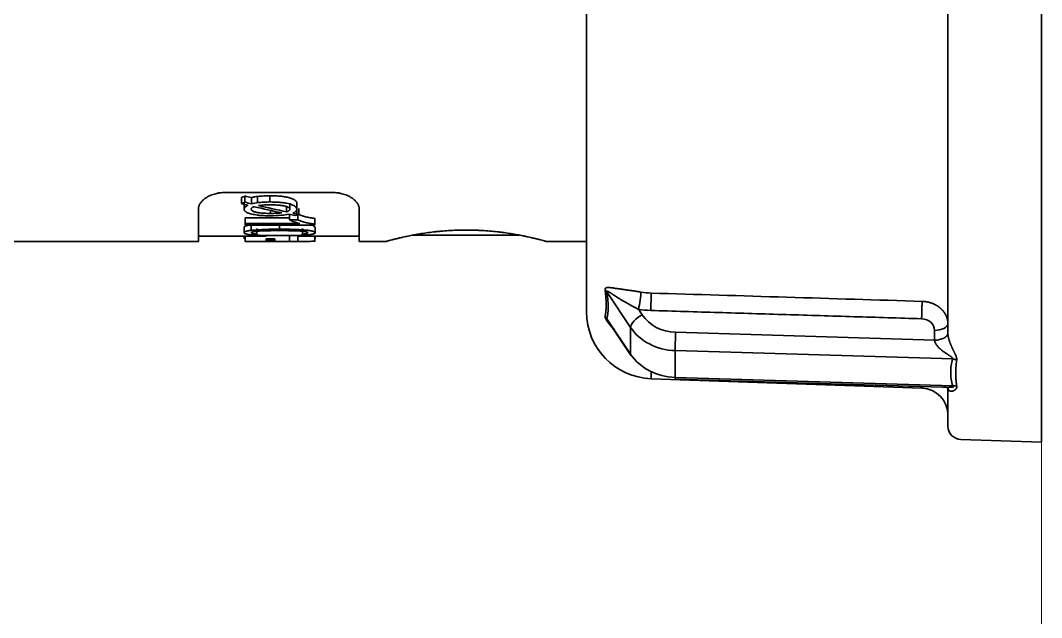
# Model space of a CAD drawing. Extents: x 5987 to 10491, y -672 to 3388.
# Drawn here: x 8103.54 to 8141.69, y 1325.03 to 1347.33 of the extents above; entities that cross this region are included whole.
import ezdxf

# ---------------------------------------------------------------- set-up
doc = ezdxf.new("R2010")
doc.units = 0
doc.header["$LTSCALE"] = 5
doc.layers.get('0').update_dxf_attribs({"linetype": 'CONTINUOUS', "lineweight": 0})
doc.layers.add('1', color=7, linetype='CONTINUOUS', true_color=0xffffff)

msp = doc.modelspace()

# ---------------------------------------------------------------- linework, layer by layer
at = {"color": 4}
msp.add_line((8141.692, 1399.826), (8141.692, 1299.826), dxfattribs=at)
at = {"layer": '1', "color": 7, "linetype": 'Continuous', "lineweight": 35}
for p, q in [((8141.692, 1331.576), (8141.692, 1368.076)), ((8124.692, 1363.206), (8124.692, 1336.447)), ((8138.192, 1335.644), (8138.192, 1347.826)), ((8111.192, 1340.906), (8115.192, 1340.906)), ((8111.801, 1340.72), (8111.801, 1340.489)), ((8111.898, 1340.506), (8111.898, 1340.281)), ((8111.928, 1340.776), (8111.928, 1340.544)), ((8112.176, 1340.713), (8112.176, 1340.482)), ((8112.394, 1340.76), (8112.394, 1340.529)), ((8113.478, 1340.407), (8113.478, 1340.184)), ((8113.603, 1340.505), (8113.603, 1340.28)), ((8113.866, 1340.139), (8113.866, 1340.509)), ((8110.192, 1339.076), (8110.192, 1340.31)), ((8112.883, 1340.237), (8112.883, 1340.125)), ((8113.12, 1340.186), (8113.12, 1340.131)), ((8113.589, 1339.888), (8113.589, 1340.089)), ((8113.898, 1340.073), (8113.898, 1339.888)), ((8113.94, 1340.31), (8113.94, 1340.088)), ((8116.192, 1340.31), (8116.192, 1339.076)), ((8111.94, 1339.961), (8111.94, 1339.747)), ((8111.94, 1339.961), (8113.589, 1339.961)), ((8113.973, 1339.747), (8111.94, 1339.747)), ((8111.94, 1339.683), (8111.94, 1339.747)), ((8111.94, 1339.683), (8114.54, 1339.683)), ((8113.898, 1339.888), (8113.589, 1339.888)), ((8114.55, 1339.609), (8114.476, 1339.661)), ((8114.54, 1339.725), (8114.54, 1339.937)), ((8114.54, 1339.725), (8114.54, 1339.683)), ((8110.192, 1339.276), (8112.721, 1339.276)), ((8111.896, 1339.609), (8111.896, 1339.402)), ((8111.897, 1339.402), (8111.896, 1339.402)), ((8111.896, 1339.276), (8111.896, 1339.172)), ((8111.94, 1339.276), (8111.94, 1339.081)), ((8113.589, 1339.076), (8113.589, 1339.276)), ((8113.898, 1339.276), (8113.898, 1339.076)), ((8113.929, 1339.276), (8116.192, 1339.276)), ((8114.54, 1339.083), (8114.54, 1339.283)), ((8114.55, 1339.609), (8114.55, 1339.402)), ((8114.55, 1339.276), (8114.55, 1339.171)), ((8118.166, 1339.306), (8120.283, 1339.306)), ((8119.827, 1339.306), (8119.691, 1339.306)), ((8120.283, 1339.306), (8120.411, 1339.306)), ((8120.411, 1339.306), (8120.656, 1339.306)), ((8120.822, 1339.306), (8120.656, 1339.306)), ((8120.863, 1339.306), (8120.826, 1339.306)), ((8120.863, 1339.306), (8121.925, 1339.306)), ((8122.092, 1339.306), (8121.925, 1339.306)), ((8122.19, 1339.306), (8122.092, 1339.306)), ((8085.192, 1339.076), (8110.192, 1339.076)), ((8113.589, 1339.081), (8111.94, 1339.081)), ((8113.042, 1339.172), (8112.721, 1339.172)), ((8112.721, 1339.112), (8112.721, 1339.172)), ((8112.721, 1339.112), (8113.042, 1339.112)), ((8113.042, 1339.172), (8113.042, 1339.112)), ((8113.898, 1339.076), (8113.589, 1339.076)), ((8113.898, 1339.076), (8113.932, 1339.076)), ((8116.192, 1339.076), (8117.227, 1339.076)), ((8123.192, 1339.076), (8124.693, 1339.076)), ((8125.454, 1337.191), (8126.338, 1335.865)), ((8126.63, 1336.544), (8126.771, 1336.332)), ((8125.43, 1336.192), (8126.355, 1334.804)), ((8126.338, 1334.865), (8125.454, 1336.191)), ((8126.338, 1335.865), (8126.338, 1334.865)), ((8128.018, 1335.683), (8137.692, 1335.39)), ((8137.692, 1335.755), (8137.692, 1335.39)), ((8126.338, 1334.865), (8126.355, 1334.804)), ((8128, 1335), (8128, 1334)), ((8138.371, 1334.687), (8128, 1335)), ((8127.105, 1333.948), (8127.105, 1334.214)), ((8127.105, 1333.948), (8137.227, 1333.595)), ((8128, 1334), (8128.003, 1333.933)), ((8128, 1334), (8138.371, 1333.687)), ((8128.003, 1333.933), (8138.403, 1333.619)), ((8137.227, 1333.595), (8137.227, 1333.654)), ((8138.192, 1332.181), (8138.192, 1333.644)), ((8138.675, 1331.682), (8141.692, 1331.576))]:
    msp.add_line(p, q, dxfattribs=at)
for centre, radius, start, end in [((8127.192, 1336.447), 2.5, 180, 268), ((8137.192, 1332.595), 1, 0, 88), ((8138.692, 1332.181), 0.5, 180, 268)]:
    msp.add_arc(centre, radius, start, end, dxfattribs=at)
for centre, major_axis, ratio, start_param, end_param in [((8105.89, 1361.773), (0, 22.312), 0.8, 3.479125, 3.486665), ((8105.846, 1362.236), (0, 22.986), 0.8, 3.471375, 3.478674), ((8121.698, 1388.315), (0, 49.025), 0.918752, 2.92005, 2.925498), ((8121.764, 1385.875), (0, 46.354), 0.918002, 2.908335, 2.914314), ((8121.864, 1387.271), (0, 47.964), 0.918002, 2.913972, 2.919743), ((8124.468, 1349.826), (-24.862, 0), 0.432381, 1.065685, 1.112904), ((8124.156, 1349.826), (-24.94, 0), 0.431034, 1.074081, 1.120698), ((8122.514, 1392.209), (0, 53.022), 0.916835, 2.956523, 2.961663), ((8122.95, 1393.516), (0, 54.318), 0.919971, 2.955665, 2.960294), ((8108.719, 1363.123), (0, 23.965), 0.789352, 3.414324, 3.421183), ((8125.021, 1336.974), (0.495, 0.073), 0.76974, 0.402396, 0.643528), ((8122.75, 1340.747), (-2.46, 4.919), 0.25, 3.422403, 3.788078), ((8125.021, 1335.974), (-0.483, 0.129), 0.931738, 3.900953, 4.142077), ((8126.771, 1336.082), (0.416, 0.277), 0.433013, 1.289761, 2.860558), ((8127.193, 1339.078), (2.98, 0), 0.866025, 4.522349, 4.677178), ((8128.07, 1336.981), (1.5, 0), 0.866025, 3.665191, 4.677482), ((8128.07, 1336.731), (-2, 0), 0.866025, 0.523599, 1.53589), ((8137.191, 1335.756), (0.502, 0), 0.866025, -0.00378, 1.532671), ((8128.018, 1335.433), (0.015, 0.5), 0.01745, 1.047461, 2.618258), ((8128.07, 1335.731), (2, 0), 0.866025, 3.665191, 4.677482)]:
    msp.add_ellipse(centre, major_axis=major_axis, ratio=ratio, start_param=start_param, end_param=end_param, dxfattribs=at)
for points, knots in [([(8111.192, 1340.906), (8111.121, 1340.906), (8111.051, 1340.901), (8110.966, 1340.889), (8110.949, 1340.886), (8110.915, 1340.88), (8110.898, 1340.877), (8110.848, 1340.866), (8110.816, 1340.858), (8110.754, 1340.839), (8110.724, 1340.829), (8110.68, 1340.813), (8110.665, 1340.807), (8110.637, 1340.795), (8110.623, 1340.789), (8110.556, 1340.758), (8110.507, 1340.731), (8110.452, 1340.694), (8110.441, 1340.687), (8110.42, 1340.672), (8110.41, 1340.664), (8110.381, 1340.641), (8110.363, 1340.625), (8110.312, 1340.577), (8110.284, 1340.544), (8110.25, 1340.494), (8110.24, 1340.477), (8110.223, 1340.443), (8110.216, 1340.426), (8110.198, 1340.376), (8110.192, 1340.343), (8110.192, 1340.31)], [0, 0, 0, 0, 0.125, 0.125, 0.15625, 0.15625, 0.1875, 0.1875, 0.25, 0.25, 0.3125, 0.3125, 0.34375, 0.34375, 0.375, 0.375, 0.5, 0.5, 0.53125, 0.53125, 0.5625, 0.5625, 0.625, 0.625, 0.75, 0.75, 0.8125, 0.8125, 0.875, 0.875, 1, 1, 1, 1]), ([(8113.866, 1340.506), (8113.867, 1340.519), (8113.864, 1340.531), (8113.857, 1340.55), (8113.854, 1340.556), (8113.847, 1340.569), (8113.843, 1340.575), (8113.828, 1340.593), (8113.816, 1340.605), (8113.794, 1340.621), (8113.786, 1340.627), (8113.77, 1340.637), (8113.761, 1340.642), (8113.734, 1340.657), (8113.715, 1340.666), (8113.673, 1340.683), (8113.651, 1340.691), (8113.606, 1340.705), (8113.582, 1340.712), (8113.534, 1340.724), (8113.51, 1340.729), (8113.46, 1340.739), (8113.435, 1340.743), (8113.384, 1340.752), (8113.358, 1340.755), (8113.28, 1340.765), (8113.227, 1340.77), (8113.122, 1340.778), (8113.069, 1340.78), (8112.963, 1340.784), (8112.909, 1340.784), (8112.856, 1340.784)], [0, 0, 0, 0, 0.0625, 0.0625, 0.09375, 0.09375, 0.125, 0.125, 0.1875, 0.1875, 0.21875, 0.21875, 0.25, 0.25, 0.3125, 0.3125, 0.375, 0.375, 0.4375, 0.4375, 0.5, 0.5, 0.5625, 0.5625, 0.625, 0.625, 0.75, 0.75, 0.875, 0.875, 1, 1, 1, 1]), ([(8115.192, 1340.906), (8115.264, 1340.906), (8115.334, 1340.901), (8115.419, 1340.889), (8115.436, 1340.886), (8115.47, 1340.88), (8115.487, 1340.877), (8115.537, 1340.866), (8115.569, 1340.858), (8115.631, 1340.839), (8115.661, 1340.829), (8115.705, 1340.813), (8115.719, 1340.807), (8115.748, 1340.795), (8115.762, 1340.789), (8115.829, 1340.758), (8115.878, 1340.731), (8115.933, 1340.694), (8115.944, 1340.687), (8115.965, 1340.672), (8115.975, 1340.664), (8116.004, 1340.641), (8116.022, 1340.625), (8116.072, 1340.577), (8116.101, 1340.544), (8116.135, 1340.494), (8116.145, 1340.477), (8116.162, 1340.443), (8116.169, 1340.426), (8116.187, 1340.376), (8116.192, 1340.343), (8116.192, 1340.31)], [0, 0, 0, 0, 0.125, 0.125, 0.15625, 0.15625, 0.1875, 0.1875, 0.25, 0.25, 0.3125, 0.3125, 0.34375, 0.34375, 0.375, 0.375, 0.5, 0.5, 0.53125, 0.53125, 0.5625, 0.5625, 0.625, 0.625, 0.75, 0.75, 0.8125, 0.8125, 0.875, 0.875, 1, 1, 1, 1]), ([(8111.898, 1340.281), (8111.899, 1340.294), (8111.903, 1340.308), (8111.912, 1340.328), (8111.916, 1340.335), (8111.926, 1340.348), (8111.931, 1340.355), (8111.949, 1340.375), (8111.964, 1340.387), (8111.99, 1340.404), (8111.999, 1340.41), (8112.019, 1340.421), (8112.03, 1340.426), (8112.041, 1340.431)], [0, 0, 0, 0, 0.25, 0.25, 0.375, 0.375, 0.5, 0.5, 0.75, 0.75, 0.875, 0.875, 1, 1, 1, 1]), ([(8112.406, 1340.76), (8112.366, 1340.754), (8112.326, 1340.748), (8112.25, 1340.732), (8112.212, 1340.723), (8112.176, 1340.713)], [0, 0, 0, 0, 0.5, 0.5, 1, 1, 1, 1]), ([(8112.883, 1340.446), (8112.808, 1340.447), (8112.733, 1340.445), (8112.584, 1340.436), (8112.51, 1340.429), (8112.437, 1340.419)], [0, 0, 0, 0, 0.5, 0.5, 1, 1, 1, 1]), ([(8112.098, 1340.117), (8112.068, 1340.126), (8112.04, 1340.136), (8112.01, 1340.151), (8112.004, 1340.154), (8111.993, 1340.16), (8111.987, 1340.163), (8111.972, 1340.173), (8111.953, 1340.186), (8111.938, 1340.201), (8111.928, 1340.212), (8111.925, 1340.216), (8111.919, 1340.224), (8111.916, 1340.228), (8111.905, 1340.248), (8111.899, 1340.264), (8111.897, 1340.281)], [0, 0, 0, 0, 0.25, 0.25, 0.3125, 0.3125, 0.375, 0.375, 0.5, 0.625, 0.625, 0.6875, 0.6875, 0.75, 0.75, 1, 1, 1, 1]), ([(8112.879, 1340.039), (8112.811, 1340.037), (8112.743, 1340.037), (8112.609, 1340.042), (8112.542, 1340.046), (8112.443, 1340.056), (8112.41, 1340.06), (8112.345, 1340.068), (8112.313, 1340.073), (8112.218, 1340.089), (8112.157, 1340.102), (8112.097, 1340.116)], [0, 0, 0, 0, 0.25, 0.25, 0.5, 0.5, 0.625, 0.625, 0.75, 0.75, 1, 1, 1, 1]), ([(8112.271, 1340.375), (8112.254, 1340.37), (8112.24, 1340.364), (8112.22, 1340.354), (8112.214, 1340.35), (8112.203, 1340.343), (8112.193, 1340.335), (8112.184, 1340.327), (8112.177, 1340.319), (8112.173, 1340.314), (8112.165, 1340.302), (8112.161, 1340.293), (8112.159, 1340.284)], [0, 0, 0, 0, 0.25, 0.25, 0.375, 0.375, 0.5, 0.625, 0.625, 0.75, 0.75, 1, 1, 1, 1]), ([(8113.478, 1340.183), (8113.496, 1340.189), (8113.512, 1340.195), (8113.533, 1340.205), (8113.54, 1340.209), (8113.552, 1340.216), (8113.558, 1340.22), (8113.574, 1340.232), (8113.583, 1340.241), (8113.596, 1340.26), (8113.601, 1340.269), (8113.604, 1340.279)], [0, 0, 0, 0, 0.25, 0.25, 0.375, 0.375, 0.5, 0.5, 0.75, 0.75, 1, 1, 1, 1]), ([(8113.867, 1340.28), (8113.865, 1340.266), (8113.86, 1340.252), (8113.848, 1340.232), (8113.844, 1340.225), (8113.833, 1340.212), (8113.828, 1340.206), (8113.808, 1340.187), (8113.792, 1340.175), (8113.765, 1340.159), (8113.756, 1340.154), (8113.735, 1340.144), (8113.724, 1340.139), (8113.712, 1340.134)], [0, 0, 0, 0, 0.25, 0.25, 0.375, 0.375, 0.5, 0.5, 0.75, 0.75, 0.875, 0.875, 1, 1, 1, 1]), ([(8114.55, 1339.937), (8114.485, 1339.945), (8114.423, 1339.953), (8114.304, 1339.974), (8114.246, 1339.986), (8114.163, 1340.008), (8114.136, 1340.015), (8114.084, 1340.031), (8114.059, 1340.039), (8113.986, 1340.065), (8113.94, 1340.084), (8113.898, 1340.105)], [0, 0, 0, 0, 0.25, 0.25, 0.5, 0.5, 0.625, 0.625, 0.75, 0.75, 1, 1, 1, 1]), ([(8112.051, 1339.683), (8112.048, 1339.682), (8112.044, 1339.682), (8112.033, 1339.679), (8112.026, 1339.677), (8112.005, 1339.672), (8111.992, 1339.668), (8111.975, 1339.662), (8111.969, 1339.66), (8111.958, 1339.656), (8111.953, 1339.654), (8111.939, 1339.648), (8111.922, 1339.639), (8111.91, 1339.629), (8111.901, 1339.62), (8111.897, 1339.615), (8111.895, 1339.611)], [0, 0, 0, 0, 0.043338, 0.043338, 0.130307, 0.130307, 0.304246, 0.304246, 0.391215, 0.391215, 0.478184, 0.478184, 0.652123, 0.826061, 0.826061, 1, 1, 1, 1]), ([(8113.973, 1339.748), (8113.897, 1339.765), (8113.826, 1339.786), (8113.73, 1339.821), (8113.7, 1339.833), (8113.656, 1339.853), (8113.642, 1339.86), (8113.615, 1339.874), (8113.602, 1339.881), (8113.589, 1339.888)], [0, 0, 0, 0, 0.5, 0.5, 0.75, 0.75, 0.875, 0.875, 1, 1, 1, 1]), ([(8113.898, 1339.888), (8113.94, 1339.868), (8113.984, 1339.85), (8114.08, 1339.816), (8114.131, 1339.801), (8114.212, 1339.781), (8114.24, 1339.774), (8114.297, 1339.762), (8114.326, 1339.757), (8114.415, 1339.741), (8114.477, 1339.732), (8114.54, 1339.725)], [0, 0, 0, 0, 0.25, 0.25, 0.5, 0.5, 0.625, 0.625, 0.75, 0.75, 1, 1, 1, 1]), ([(8111.895, 1339.404), (8111.899, 1339.413), (8111.909, 1339.423), (8111.93, 1339.436), (8111.939, 1339.44), (8111.958, 1339.449), (8111.969, 1339.453), (8111.986, 1339.459), (8111.992, 1339.461), (8112.005, 1339.464), (8112.012, 1339.466), (8112.033, 1339.471), (8112.062, 1339.478), (8112.094, 1339.483), (8112.119, 1339.487), (8112.128, 1339.488), (8112.146, 1339.49), (8112.155, 1339.491), (8112.164, 1339.492)], [0, 0, 0, 0, 0.25, 0.25, 0.375, 0.375, 0.5, 0.5, 0.5625, 0.5625, 0.625, 0.625, 0.75, 0.875, 0.875, 0.9375, 0.9375, 1, 1, 1, 1]), ([(8113.222, 1339.294), (8113.158, 1339.294), (8113.094, 1339.294), (8112.966, 1339.295), (8112.902, 1339.296), (8112.774, 1339.297), (8112.71, 1339.298), (8112.583, 1339.302), (8112.519, 1339.304), (8112.425, 1339.307), (8112.394, 1339.309), (8112.332, 1339.312), (8112.301, 1339.314), (8112.24, 1339.318), (8112.21, 1339.321), (8112.151, 1339.326), (8112.122, 1339.329), (8112.081, 1339.335), (8112.067, 1339.336), (8112.041, 1339.341), (8112.028, 1339.343), (8112.004, 1339.347), (8111.993, 1339.35), (8111.971, 1339.355), (8111.961, 1339.358), (8111.942, 1339.364), (8111.934, 1339.367), (8111.923, 1339.372), (8111.92, 1339.374), (8111.914, 1339.378), (8111.911, 1339.379), (8111.904, 1339.385), (8111.901, 1339.389), (8111.897, 1339.396), (8111.896, 1339.4), (8111.897, 1339.404)], [0, 0, 0, 0, 0.125, 0.125, 0.25, 0.25, 0.375, 0.375, 0.5, 0.5, 0.5625, 0.5625, 0.625, 0.625, 0.6875, 0.6875, 0.75, 0.75, 0.78125, 0.78125, 0.8125, 0.8125, 0.84375, 0.84375, 0.875, 0.875, 0.90625, 0.90625, 0.921875, 0.921875, 0.9375, 0.9375, 0.96875, 0.96875, 1, 1, 1, 1]), ([(8112.369, 1339.457), (8112.343, 1339.455), (8112.318, 1339.453), (8112.283, 1339.448), (8112.272, 1339.446), (8112.251, 1339.442), (8112.241, 1339.439), (8112.227, 1339.436), (8112.223, 1339.434), (8112.214, 1339.432), (8112.21, 1339.431), (8112.198, 1339.426), (8112.184, 1339.421), (8112.173, 1339.415), (8112.163, 1339.409), (8112.159, 1339.406), (8112.156, 1339.402)], [0, 0, 0, 0, 0.25, 0.25, 0.375, 0.375, 0.5, 0.5, 0.5625, 0.5625, 0.625, 0.625, 0.75, 0.875, 0.875, 1, 1, 1, 1]), ([(8112.156, 1339.402), (8112.162, 1339.396), (8112.172, 1339.39), (8112.191, 1339.382), (8112.199, 1339.379), (8112.215, 1339.374), (8112.223, 1339.372), (8112.242, 1339.367), (8112.252, 1339.365), (8112.273, 1339.362), (8112.295, 1339.358), (8112.319, 1339.356), (8112.344, 1339.354), (8112.357, 1339.353), (8112.37, 1339.352)], [0, 0, 0, 0, 0.25, 0.25, 0.375, 0.375, 0.5, 0.5, 0.625, 0.625, 0.75, 0.875, 0.875, 1, 1, 1, 1]), ([(8112.162, 1339.493), (8112.334, 1339.509), (8112.509, 1339.52), (8112.774, 1339.53), (8112.863, 1339.532), (8113.041, 1339.534), (8113.131, 1339.534), (8113.222, 1339.532)], [0, 0, 0, 0, 0.5, 0.5, 0.75, 0.75, 1, 1, 1, 1]), ([(8113.222, 1339.534), (8113.286, 1339.534), (8113.35, 1339.534), (8113.478, 1339.532), (8113.542, 1339.532), (8113.67, 1339.529), (8113.734, 1339.527), (8113.861, 1339.523), (8113.924, 1339.52), (8114.018, 1339.515), (8114.049, 1339.513), (8114.111, 1339.508), (8114.142, 1339.506), (8114.187, 1339.502), (8114.202, 1339.5), (8114.232, 1339.497), (8114.247, 1339.495), (8114.292, 1339.49), (8114.32, 1339.486), (8114.362, 1339.479), (8114.375, 1339.477), (8114.402, 1339.472), (8114.427, 1339.467), (8114.45, 1339.461), (8114.467, 1339.456), (8114.472, 1339.455), (8114.482, 1339.451), (8114.487, 1339.45), (8114.501, 1339.445), (8114.51, 1339.441), (8114.521, 1339.435), (8114.524, 1339.434), (8114.53, 1339.43), (8114.533, 1339.428), (8114.545, 1339.418), (8114.55, 1339.41), (8114.55, 1339.402)], [0, 0, 0, 0, 0.125, 0.125, 0.25, 0.25, 0.375, 0.375, 0.5, 0.5, 0.5625, 0.5625, 0.625, 0.625, 0.65625, 0.65625, 0.6875, 0.6875, 0.75, 0.75, 0.78125, 0.78125, 0.8125, 0.84375, 0.84375, 0.859375, 0.859375, 0.875, 0.875, 0.90625, 0.90625, 0.921875, 0.921875, 0.9375, 0.9375, 1, 1, 1, 1]), ([(8113.222, 1339.294), (8113.286, 1339.294), (8113.35, 1339.294), (8113.477, 1339.295), (8113.541, 1339.296), (8113.668, 1339.297), (8113.732, 1339.298), (8113.859, 1339.301), (8113.922, 1339.303), (8114.047, 1339.308), (8114.108, 1339.312), (8114.199, 1339.318), (8114.229, 1339.32), (8114.288, 1339.326), (8114.317, 1339.329), (8114.359, 1339.334), (8114.372, 1339.336), (8114.399, 1339.34), (8114.412, 1339.342), (8114.449, 1339.349), (8114.472, 1339.354), (8114.496, 1339.361), (8114.5, 1339.363), (8114.509, 1339.366), (8114.521, 1339.371), (8114.53, 1339.376), (8114.538, 1339.381), (8114.54, 1339.383), (8114.544, 1339.387), (8114.548, 1339.392), (8114.55, 1339.398), (8114.55, 1339.402)], [0, 0, 0, 0, 0.125, 0.125, 0.25, 0.25, 0.375, 0.375, 0.5, 0.5, 0.625, 0.625, 0.6875, 0.6875, 0.75, 0.75, 0.78125, 0.78125, 0.8125, 0.8125, 0.875, 0.875, 0.890625, 0.890625, 0.90625, 0.9375, 0.9375, 0.953125, 0.953125, 0.96875, 1, 1, 1, 1]), ([(8114.076, 1339.352), (8114.102, 1339.354), (8114.127, 1339.356), (8114.161, 1339.36), (8114.173, 1339.362), (8114.194, 1339.366), (8114.203, 1339.368), (8114.217, 1339.371), (8114.222, 1339.372), (8114.231, 1339.374), (8114.235, 1339.376), (8114.247, 1339.379), (8114.261, 1339.385), (8114.272, 1339.39), (8114.282, 1339.396), (8114.286, 1339.399), (8114.289, 1339.403)], [0, 0, 0, 0, 0.25, 0.25, 0.375, 0.375, 0.5, 0.5, 0.5625, 0.5625, 0.625, 0.625, 0.75, 0.875, 0.875, 1, 1, 1, 1]), ([(8114.289, 1339.403), (8114.284, 1339.409), (8114.276, 1339.415), (8114.26, 1339.423), (8114.253, 1339.425), (8114.239, 1339.431), (8114.224, 1339.435), (8114.207, 1339.44), (8114.188, 1339.444), (8114.178, 1339.446), (8114.157, 1339.449), (8114.146, 1339.451), (8114.124, 1339.453), (8114.112, 1339.454), (8114.101, 1339.455)], [0, 0, 0, 0, 0.25, 0.25, 0.375, 0.375, 0.5, 0.625, 0.625, 0.75, 0.75, 0.875, 0.875, 1, 1, 1, 1]), ([(8120.193, 1339.503), (8120.094, 1339.503), (8119.995, 1339.502), (8119.799, 1339.496), (8119.605, 1339.488), (8119.415, 1339.474), (8119.297, 1339.464), (8119.273, 1339.462), (8119.226, 1339.458), (8119.203, 1339.456), (8119.133, 1339.449), (8119.087, 1339.444), (8118.951, 1339.429), (8118.775, 1339.407), (8118.607, 1339.383), (8118.485, 1339.363), (8118.445, 1339.356), (8118.386, 1339.346), (8118.366, 1339.343), (8118.328, 1339.336), (8118.232, 1339.319), (8118.069, 1339.288), (8117.873, 1339.246), (8117.756, 1339.22), (8117.688, 1339.204), (8117.674, 1339.2), (8117.648, 1339.194), (8117.609, 1339.185), (8117.573, 1339.176), (8117.503, 1339.159), (8117.419, 1339.137), (8117.353, 1339.12), (8117.31, 1339.108), (8117.296, 1339.105), (8117.278, 1339.1), (8117.272, 1339.098), (8117.261, 1339.095), (8117.236, 1339.088), (8117.203, 1339.079), (8117.193, 1339.076), (8117.192, 1339.076), (8117.192, 1339.076), (8117.192, 1339.076)], [0, 0, 0, 0, 0.062481, 0.062481, 0.124962, 0.187443, 0.187443, 0.203063, 0.203063, 0.218684, 0.218684, 0.249924, 0.249924, 0.312405, 0.374886, 0.374886, 0.406127, 0.406127, 0.421747, 0.421747, 0.437367, 0.499848, 0.562329, 0.62481, 0.62481, 0.64043, 0.64043, 0.656051, 0.687291, 0.687291, 0.749772, 0.812253, 0.812253, 0.843494, 0.843494, 0.859114, 0.859114, 0.874734, 0.937215, 0.999696, 0.999696, 1, 1, 1, 1]), ([(8123.192, 1339.076), (8123.192, 1339.076), (8123.188, 1339.077), (8123.169, 1339.083), (8123.154, 1339.087), (8123.116, 1339.097), (8123.068, 1339.11), (8123.002, 1339.128), (8122.946, 1339.142), (8122.926, 1339.148), (8122.883, 1339.158), (8122.861, 1339.164), (8122.792, 1339.181), (8122.692, 1339.205), (8122.576, 1339.232), (8122.483, 1339.252), (8122.451, 1339.259), (8122.401, 1339.27), (8122.384, 1339.273), (8122.35, 1339.28), (8122.265, 1339.298), (8122.102, 1339.329), (8121.868, 1339.369), (8121.7, 1339.394), (8121.591, 1339.409), (8121.569, 1339.412), (8121.525, 1339.418), (8121.459, 1339.426), (8121.392, 1339.434), (8121.256, 1339.449), (8121.072, 1339.467), (8120.882, 1339.481), (8120.737, 1339.489), (8120.688, 1339.491), (8120.59, 1339.496), (8120.54, 1339.497), (8120.392, 1339.502), (8120.293, 1339.503), (8120.193, 1339.503)], [0, 0, 0, 0, 0.06149, 0.06149, 0.124057, 0.124057, 0.186625, 0.249192, 0.249192, 0.280476, 0.280476, 0.311759, 0.311759, 0.374327, 0.436894, 0.436894, 0.468178, 0.468178, 0.483819, 0.483819, 0.499461, 0.562029, 0.624596, 0.687163, 0.687163, 0.702805, 0.702805, 0.718447, 0.749731, 0.749731, 0.812298, 0.874865, 0.874865, 0.906149, 0.906149, 0.937433, 0.937433, 1, 1, 1, 1]), ([(8113.898, 1339.076), (8113.941, 1339.076), (8113.988, 1339.076), (8114.086, 1339.077), (8114.138, 1339.078), (8114.206, 1339.079), (8114.22, 1339.079), (8114.249, 1339.079), (8114.263, 1339.08), (8114.306, 1339.08), (8114.336, 1339.081), (8114.425, 1339.082), (8114.487, 1339.083), (8114.55, 1339.083)], [0, 0, 0, 0, 0.25, 0.25, 0.5, 0.5, 0.5625, 0.5625, 0.625, 0.625, 0.75, 0.75, 1, 1, 1, 1]), ([(8125.394, 1337.322), (8125.395, 1337.323), (8125.396, 1337.325), (8125.399, 1337.328), (8125.402, 1337.33), (8125.404, 1337.333), (8125.407, 1337.335), (8125.411, 1337.338), (8125.414, 1337.34), (8125.418, 1337.342), (8125.422, 1337.344), (8125.426, 1337.345), (8125.43, 1337.347), (8125.435, 1337.348), (8125.44, 1337.35), (8125.445, 1337.351), (8125.45, 1337.352), (8125.455, 1337.353), (8125.461, 1337.354), (8125.472, 1337.356), (8125.491, 1337.357), (8125.518, 1337.356), (8125.549, 1337.355), (8125.584, 1337.351), (8125.628, 1337.346), (8125.68, 1337.339), (8125.74, 1337.33), (8125.803, 1337.321), (8125.87, 1337.311), (8125.928, 1337.303), (8125.974, 1337.296), (8126.007, 1337.291), (8126.041, 1337.287), (8126.075, 1337.282), (8126.109, 1337.277), (8126.143, 1337.272), (8126.177, 1337.268), (8126.211, 1337.263), (8126.245, 1337.258), (8126.279, 1337.253), (8126.313, 1337.248), (8126.348, 1337.243), (8126.382, 1337.239), (8126.416, 1337.234), (8126.451, 1337.229), (8126.485, 1337.224), (8126.519, 1337.218), (8126.553, 1337.213), (8126.587, 1337.208), (8126.622, 1337.202), (8126.656, 1337.197), (8126.69, 1337.191), (8126.712, 1337.188), (8126.724, 1337.186)], [0, 0, 0, 0, 0.005233, 0.010545, 0.015937, 0.021415, 0.02698, 0.032638, 0.03839, 0.044241, 0.050192, 0.056246, 0.062406, 0.068674, 0.075053, 0.081545, 0.088151, 0.094875, 0.101717, 0.108679, 0.13517, 0.163725, 0.194426, 0.227341, 0.262525, 0.311858, 0.361478, 0.411445, 0.46182, 0.512664, 0.536354, 0.559769, 0.582914, 0.605794, 0.628415, 0.650784, 0.672906, 0.69479, 0.716442, 0.73787, 0.759081, 0.780083, 0.800886, 0.821497, 0.841927, 0.862184, 0.882278, 0.902219, 0.922017, 0.941684, 0.961229, 0.980664, 1, 1, 1, 1]), ([(8125.383, 1337.261), (8125.383, 1337.263), (8125.383, 1337.266), (8125.382, 1337.271), (8125.382, 1337.276), (8125.382, 1337.281), (8125.382, 1337.285), (8125.383, 1337.289), (8125.383, 1337.293), (8125.384, 1337.297), (8125.385, 1337.301), (8125.386, 1337.305), (8125.387, 1337.309), (8125.389, 1337.312), (8125.39, 1337.315), (8125.392, 1337.319), (8125.393, 1337.321), (8125.394, 1337.322)], [0, 0, 0, 0, 0.064505, 0.129028, 0.193639, 0.258405, 0.323397, 0.38868, 0.454323, 0.520391, 0.586948, 0.654059, 0.721784, 0.790183, 0.859315, 0.929236, 1, 1, 1, 1]), ([(8125.394, 1336.339), (8125.395, 1336.344), (8125.397, 1336.353), (8125.399, 1336.367), (8125.401, 1336.382), (8125.403, 1336.397), (8125.405, 1336.411), (8125.407, 1336.426), (8125.409, 1336.442), (8125.411, 1336.457), (8125.412, 1336.473), (8125.414, 1336.489), (8125.415, 1336.505), (8125.416, 1336.521), (8125.417, 1336.537), (8125.419, 1336.553), (8125.419, 1336.57), (8125.42, 1336.587), (8125.421, 1336.604), (8125.422, 1336.621), (8125.422, 1336.639), (8125.422, 1336.656), (8125.423, 1336.674), (8125.423, 1336.692), (8125.423, 1336.71), (8125.423, 1336.728), (8125.423, 1336.746), (8125.422, 1336.765), (8125.422, 1336.784), (8125.422, 1336.803), (8125.421, 1336.822), (8125.42, 1336.841), (8125.419, 1336.86), (8125.419, 1336.88), (8125.417, 1336.9), (8125.416, 1336.92), (8125.415, 1336.94), (8125.414, 1336.96), (8125.412, 1336.98), (8125.411, 1337.001), (8125.409, 1337.022), (8125.407, 1337.042), (8125.405, 1337.064), (8125.403, 1337.085), (8125.401, 1337.106), (8125.399, 1337.128), (8125.397, 1337.149), (8125.395, 1337.164), (8125.394, 1337.171)], [0, 0, 0, 0, 0.021779, 0.043552, 0.06532, 0.087084, 0.108843, 0.130598, 0.152348, 0.174095, 0.195839, 0.217578, 0.239315, 0.261049, 0.28278, 0.304509, 0.326236, 0.347961, 0.369684, 0.391405, 0.413126, 0.434845, 0.456564, 0.478282, 0.5, 0.521718, 0.543437, 0.565155, 0.586875, 0.608595, 0.630317, 0.65204, 0.673765, 0.695491, 0.71722, 0.738951, 0.760685, 0.782422, 0.804162, 0.825905, 0.847652, 0.869403, 0.891157, 0.912916, 0.93468, 0.956448, 0.978221, 1, 1, 1, 1]), ([(8126.63, 1336.544), (8126.619, 1336.549), (8126.597, 1336.56), (8126.564, 1336.577), (8126.529, 1336.595), (8126.493, 1336.613), (8126.456, 1336.633), (8126.418, 1336.653), (8126.378, 1336.674), (8126.337, 1336.696), (8126.296, 1336.719), (8126.253, 1336.742), (8126.209, 1336.766), (8126.165, 1336.791), (8126.119, 1336.817), (8126.073, 1336.844), (8126.027, 1336.871), (8125.979, 1336.9), (8125.917, 1336.938), (8125.846, 1336.983), (8125.772, 1337.031), (8125.713, 1337.07), (8125.667, 1337.101), (8125.639, 1337.121), (8125.623, 1337.131), (8125.615, 1337.136), (8125.608, 1337.141), (8125.601, 1337.146), (8125.594, 1337.151), (8125.587, 1337.155), (8125.58, 1337.16), (8125.573, 1337.164), (8125.567, 1337.168), (8125.561, 1337.171), (8125.555, 1337.175), (8125.549, 1337.179), (8125.543, 1337.182), (8125.538, 1337.185), (8125.533, 1337.188), (8125.528, 1337.191), (8125.523, 1337.194), (8125.518, 1337.196), (8125.513, 1337.199), (8125.509, 1337.201), (8125.505, 1337.203), (8125.501, 1337.205), (8125.497, 1337.207), (8125.493, 1337.208), (8125.49, 1337.21), (8125.486, 1337.211), (8125.483, 1337.212), (8125.48, 1337.213), (8125.477, 1337.214), (8125.474, 1337.215), (8125.472, 1337.215), (8125.469, 1337.215), (8125.467, 1337.216), (8125.465, 1337.216), (8125.463, 1337.215), (8125.461, 1337.215), (8125.46, 1337.215), (8125.458, 1337.214), (8125.457, 1337.213), (8125.456, 1337.212), (8125.455, 1337.211), (8125.454, 1337.21), (8125.454, 1337.208), (8125.453, 1337.207), (8125.453, 1337.205), (8125.453, 1337.203), (8125.453, 1337.201), (8125.453, 1337.199), (8125.453, 1337.196), (8125.454, 1337.194), (8125.454, 1337.192), (8125.454, 1337.191)], [0, 0, 0, 0, 0.021678, 0.044441, 0.06829, 0.09323, 0.119264, 0.146392, 0.174618, 0.203943, 0.234368, 0.265896, 0.298527, 0.332262, 0.367103, 0.403051, 0.440106, 0.478269, 0.517542, 0.593121, 0.657496, 0.710669, 0.75264, 0.783411, 0.790849, 0.798143, 0.805293, 0.8123, 0.819163, 0.825884, 0.832462, 0.838898, 0.845193, 0.851346, 0.857359, 0.863231, 0.868963, 0.874557, 0.880012, 0.885329, 0.890509, 0.895553, 0.900461, 0.905235, 0.909875, 0.914383, 0.918759, 0.923006, 0.927124, 0.931116, 0.934982, 0.938725, 0.942347, 0.94585, 0.949236, 0.952509, 0.955672, 0.958728, 0.961681, 0.964535, 0.967295, 0.969966, 0.972555, 0.975066, 0.977508, 0.979887, 0.982212, 0.984492, 0.986736, 0.988953, 0.991154, 0.993349, 0.995548, 0.997762, 1, 1, 1, 1]), ([(8137.21, 1336.191), (8137.212, 1336.243), (8137.214, 1336.301), (8137.218, 1336.42), (8137.22, 1336.481), (8137.223, 1336.6), (8137.224, 1336.657), (8137.226, 1336.759), (8137.227, 1336.804), (8137.227, 1336.84)], [0, 0, 0, 0, 0.25, 0.25, 0.5, 0.5, 0.75, 0.75, 1, 1, 1, 1]), ([(8137.227, 1336.84), (8137.23, 1336.84), (8137.235, 1336.84), (8137.243, 1336.84), (8137.252, 1336.839), (8137.26, 1336.839), (8137.268, 1336.838), (8137.276, 1336.838), (8137.284, 1336.837), (8137.293, 1336.837), (8137.301, 1336.836), (8137.31, 1336.835), (8137.318, 1336.834), (8137.327, 1336.833), (8137.335, 1336.832), (8137.344, 1336.831), (8137.352, 1336.83), (8137.361, 1336.829), (8137.37, 1336.827), (8137.379, 1336.826), (8137.388, 1336.825), (8137.396, 1336.823), (8137.405, 1336.821), (8137.414, 1336.82), (8137.423, 1336.818), (8137.432, 1336.816), (8137.441, 1336.814), (8137.45, 1336.812), (8137.46, 1336.81), (8137.469, 1336.808), (8137.478, 1336.806), (8137.487, 1336.803), (8137.496, 1336.801), (8137.505, 1336.798), (8137.515, 1336.796), (8137.524, 1336.793), (8137.533, 1336.79), (8137.543, 1336.787), (8137.552, 1336.784), (8137.561, 1336.781), (8137.571, 1336.778), (8137.58, 1336.775), (8137.59, 1336.771), (8137.599, 1336.768), (8137.608, 1336.764), (8137.618, 1336.761), (8137.627, 1336.757), (8137.637, 1336.753), (8137.646, 1336.749), (8137.656, 1336.745), (8137.665, 1336.741), (8137.674, 1336.737), (8137.684, 1336.732), (8137.693, 1336.728), (8137.703, 1336.723), (8137.712, 1336.718), (8137.721, 1336.713), (8137.731, 1336.709), (8137.74, 1336.703), (8137.749, 1336.698), (8137.759, 1336.693), (8137.768, 1336.688), (8137.777, 1336.682), (8137.786, 1336.677), (8137.795, 1336.671), (8137.805, 1336.665), (8137.814, 1336.659), (8137.823, 1336.653), (8137.832, 1336.647), (8137.841, 1336.64), (8137.85, 1336.634), (8137.858, 1336.627), (8137.867, 1336.621), (8137.876, 1336.614), (8137.885, 1336.607), (8137.893, 1336.6), (8137.902, 1336.593), (8137.911, 1336.586), (8137.919, 1336.578), (8137.927, 1336.571), (8137.936, 1336.563), (8137.944, 1336.556), (8137.952, 1336.548), (8137.96, 1336.54), (8137.968, 1336.532), (8137.976, 1336.523), (8137.984, 1336.515), (8137.992, 1336.507), (8137.999, 1336.498), (8138.007, 1336.489), (8138.014, 1336.481), (8138.021, 1336.472), (8138.029, 1336.463), (8138.036, 1336.454), (8138.043, 1336.444), (8138.049, 1336.435), (8138.056, 1336.426), (8138.063, 1336.416), (8138.069, 1336.406), (8138.076, 1336.396), (8138.082, 1336.386), (8138.088, 1336.376), (8138.094, 1336.366), (8138.1, 1336.356), (8138.105, 1336.346), (8138.111, 1336.335), (8138.116, 1336.325), (8138.121, 1336.314), (8138.127, 1336.303), (8138.131, 1336.292), (8138.136, 1336.281), (8138.141, 1336.27), (8138.145, 1336.259), (8138.149, 1336.248), (8138.153, 1336.236), (8138.157, 1336.225), (8138.161, 1336.213), (8138.164, 1336.202), (8138.168, 1336.19), (8138.171, 1336.178), (8138.174, 1336.166), (8138.176, 1336.154), (8138.179, 1336.142), (8138.181, 1336.13), (8138.183, 1336.118), (8138.185, 1336.105), (8138.187, 1336.093), (8138.188, 1336.081), (8138.19, 1336.068), (8138.191, 1336.056), (8138.191, 1336.043), (8138.192, 1336.03), (8138.192, 1336.017), (8138.192, 1336.009), (8138.192, 1336.005)], [0, 0, 0, 0, 0.005202, 0.01044, 0.015714, 0.021025, 0.026371, 0.031754, 0.037173, 0.042628, 0.048119, 0.053646, 0.05921, 0.06481, 0.070446, 0.076118, 0.081826, 0.087571, 0.093352, 0.099169, 0.105022, 0.110911, 0.116837, 0.122798, 0.128796, 0.134831, 0.140901, 0.147008, 0.15315, 0.159329, 0.165545, 0.171796, 0.178084, 0.184408, 0.190768, 0.197164, 0.203597, 0.210066, 0.216571, 0.223112, 0.22969, 0.236304, 0.242954, 0.24964, 0.256363, 0.263122, 0.269917, 0.276748, 0.283615, 0.290519, 0.297459, 0.304436, 0.311448, 0.318497, 0.325582, 0.332703, 0.339861, 0.347055, 0.354285, 0.361551, 0.368854, 0.376193, 0.383568, 0.39098, 0.398428, 0.405912, 0.413432, 0.420988, 0.428581, 0.43621, 0.443876, 0.451578, 0.459316, 0.46709, 0.474901, 0.482747, 0.490631, 0.49855, 0.506506, 0.514498, 0.522526, 0.530591, 0.538692, 0.546829, 0.555002, 0.563212, 0.571458, 0.579741, 0.58806, 0.596415, 0.604806, 0.613234, 0.621698, 0.630198, 0.638734, 0.647307, 0.655917, 0.664562, 0.673244, 0.681962, 0.690717, 0.699507, 0.708335, 0.717198, 0.726098, 0.735034, 0.744006, 0.753015, 0.76206, 0.771142, 0.78026, 0.789414, 0.798604, 0.807831, 0.817094, 0.826394, 0.835729, 0.845102, 0.85451, 0.863955, 0.873436, 0.882954, 0.892508, 0.902098, 0.911724, 0.921387, 0.931087, 0.940822, 0.950594, 0.960403, 0.970248, 0.980129, 0.990046, 1, 1, 1, 1]), ([(8125.394, 1336.219), (8125.393, 1336.221), (8125.392, 1336.225), (8125.39, 1336.23), (8125.388, 1336.236), (8125.387, 1336.241), (8125.385, 1336.246), (8125.384, 1336.251), (8125.383, 1336.256), (8125.383, 1336.261), (8125.382, 1336.265), (8125.382, 1336.269), (8125.382, 1336.273), (8125.382, 1336.277), (8125.383, 1336.28), (8125.383, 1336.283), (8125.383, 1336.284)], [0, 0, 0, 0, 0.075792, 0.15062, 0.22455, 0.297652, 0.369999, 0.441664, 0.512725, 0.58326, 0.653348, 0.723072, 0.792515, 0.861761, 0.930894, 1, 1, 1, 1]), ([(8125.622, 1335.883), (8125.622, 1335.883), (8125.616, 1335.891), (8125.603, 1335.906), (8125.584, 1335.928), (8125.565, 1335.95), (8125.548, 1335.971), (8125.532, 1335.991), (8125.517, 1336.012), (8125.502, 1336.031), (8125.489, 1336.05), (8125.476, 1336.069), (8125.464, 1336.086), (8125.453, 1336.104), (8125.443, 1336.12), (8125.434, 1336.136), (8125.425, 1336.152), (8125.418, 1336.166), (8125.411, 1336.18), (8125.404, 1336.194), (8125.399, 1336.207), (8125.396, 1336.215), (8125.394, 1336.219)], [0, 0, 0, 0, 0.000017, 0.067869, 0.133823, 0.197902, 0.260133, 0.320546, 0.37917, 0.436042, 0.491199, 0.544681, 0.596536, 0.646812, 0.695565, 0.742854, 0.788746, 0.833312, 0.876631, 0.918789, 0.959879, 1, 1, 1, 1]), ([(8125.454, 1336.191), (8125.454, 1336.19), (8125.453, 1336.189), (8125.453, 1336.186), (8125.453, 1336.182), (8125.454, 1336.178), (8125.455, 1336.173), (8125.457, 1336.166), (8125.46, 1336.16), (8125.464, 1336.152), (8125.468, 1336.143), (8125.473, 1336.134), (8125.478, 1336.124), (8125.485, 1336.113), (8125.491, 1336.102), (8125.499, 1336.089), (8125.507, 1336.076), (8125.516, 1336.062), (8125.526, 1336.048), (8125.537, 1336.033), (8125.548, 1336.016), (8125.56, 1336), (8125.572, 1335.982), (8125.586, 1335.964), (8125.6, 1335.945), (8125.615, 1335.925), (8125.63, 1335.906), (8125.646, 1335.885), (8125.666, 1335.86), (8125.692, 1335.828), (8125.712, 1335.804), (8125.723, 1335.792)], [0, 0, 0, 0, 0.01505, 0.029903, 0.044847, 0.060169, 0.076131, 0.092968, 0.110879, 0.130031, 0.150559, 0.172574, 0.196166, 0.221408, 0.248359, 0.277068, 0.307576, 0.339915, 0.374115, 0.4102, 0.448188, 0.488099, 0.529947, 0.573745, 0.619504, 0.667235, 0.716946, 0.759471, 0.821308, 0.90246, 1, 1, 1, 1]), ([(8137.692, 1335.39), (8137.725, 1335.391), (8137.758, 1335.392), (8137.822, 1335.399), (8137.854, 1335.404), (8137.914, 1335.417), (8137.943, 1335.425), (8137.997, 1335.443), (8138.023, 1335.454), (8138.046, 1335.466)], [0, 0, 0, 0, 0.25, 0.25, 0.5, 0.5, 0.75, 0.75, 1, 1, 1, 1]), ([(8138.046, 1335.466), (8138.069, 1335.477), (8138.09, 1335.49), (8138.126, 1335.518), (8138.142, 1335.532), (8138.167, 1335.563), (8138.176, 1335.578), (8138.189, 1335.611), (8138.192, 1335.627), (8138.192, 1335.644)], [0, 0, 0, 0, 0.25, 0.25, 0.5, 0.5, 0.75, 0.75, 1, 1, 1, 1]), ([(8138.192, 1335.642), (8138.192, 1335.64), (8138.193, 1335.635), (8138.193, 1335.628), (8138.193, 1335.621), (8138.193, 1335.613), (8138.194, 1335.606), (8138.195, 1335.598), (8138.195, 1335.591), (8138.196, 1335.583), (8138.197, 1335.575), (8138.198, 1335.567), (8138.199, 1335.559), (8138.2, 1335.55), (8138.202, 1335.542), (8138.203, 1335.533), (8138.205, 1335.525), (8138.207, 1335.516), (8138.208, 1335.507), (8138.21, 1335.498), (8138.212, 1335.489), (8138.214, 1335.479), (8138.217, 1335.47), (8138.219, 1335.46), (8138.222, 1335.451), (8138.224, 1335.441), (8138.227, 1335.431), (8138.23, 1335.421), (8138.232, 1335.411), (8138.235, 1335.401), (8138.239, 1335.391), (8138.242, 1335.381), (8138.245, 1335.37), (8138.248, 1335.36), (8138.252, 1335.349), (8138.256, 1335.338), (8138.259, 1335.328), (8138.263, 1335.317), (8138.267, 1335.306), (8138.271, 1335.295), (8138.275, 1335.283), (8138.28, 1335.272), (8138.284, 1335.261), (8138.288, 1335.25), (8138.293, 1335.238), (8138.298, 1335.226), (8138.302, 1335.215), (8138.307, 1335.203), (8138.312, 1335.191), (8138.317, 1335.18), (8138.322, 1335.168), (8138.327, 1335.156), (8138.331, 1335.148), (8138.333, 1335.144)], [0, 0, 0, 0, 0.013665, 0.027445, 0.041351, 0.055395, 0.069585, 0.083932, 0.098446, 0.113136, 0.12801, 0.143078, 0.158348, 0.173827, 0.189524, 0.205447, 0.221601, 0.237996, 0.254636, 0.271528, 0.288678, 0.306093, 0.323778, 0.341738, 0.359979, 0.378504, 0.39732, 0.416431, 0.43584, 0.455552, 0.475572, 0.495902, 0.516547, 0.53751, 0.558795, 0.580404, 0.602341, 0.624609, 0.64721, 0.670147, 0.693424, 0.717042, 0.741003, 0.765311, 0.789967, 0.814974, 0.840334, 0.866048, 0.892118, 0.918547, 0.945336, 0.972486, 1, 1, 1, 1]), ([(8138.371, 1334.687), (8138.371, 1334.688), (8138.373, 1334.691), (8138.374, 1334.696), (8138.375, 1334.7), (8138.374, 1334.706), (8138.372, 1334.711), (8138.369, 1334.717), (8138.365, 1334.723), (8138.36, 1334.729), (8138.354, 1334.736), (8138.347, 1334.743), (8138.336, 1334.753), (8138.319, 1334.766), (8138.295, 1334.783), (8138.266, 1334.803), (8138.24, 1334.82), (8138.215, 1334.836), (8138.189, 1334.852), (8138.153, 1334.875), (8138.103, 1334.909), (8138.048, 1334.948), (8137.986, 1334.995), (8137.928, 1335.042), (8137.872, 1335.092), (8137.825, 1335.14), (8137.795, 1335.174), (8137.779, 1335.195), (8137.773, 1335.203), (8137.768, 1335.21), (8137.762, 1335.218), (8137.757, 1335.225), (8137.752, 1335.233), (8137.747, 1335.24), (8137.743, 1335.248), (8137.738, 1335.255), (8137.734, 1335.263), (8137.73, 1335.27), (8137.726, 1335.277), (8137.723, 1335.284), (8137.719, 1335.291), (8137.716, 1335.298), (8137.713, 1335.305), (8137.71, 1335.312), (8137.708, 1335.319), (8137.705, 1335.326), (8137.703, 1335.333), (8137.701, 1335.339), (8137.699, 1335.346), (8137.698, 1335.352), (8137.696, 1335.359), (8137.695, 1335.365), (8137.694, 1335.372), (8137.693, 1335.378), (8137.693, 1335.384), (8137.693, 1335.388), (8137.692, 1335.39)], [0, 0, 0, 0, 0.008292, 0.016559, 0.024916, 0.033476, 0.042344, 0.051613, 0.061365, 0.071672, 0.082594, 0.094181, 0.106475, 0.132824, 0.163436, 0.198442, 0.237933, 0.256202, 0.28581, 0.326756, 0.379041, 0.458214, 0.519254, 0.596014, 0.665166, 0.726864, 0.781329, 0.790342, 0.799225, 0.807982, 0.816614, 0.825122, 0.83351, 0.841779, 0.849933, 0.857973, 0.865903, 0.873724, 0.881441, 0.889056, 0.896572, 0.903993, 0.911321, 0.918561, 0.925716, 0.93279, 0.939787, 0.946711, 0.953566, 0.960356, 0.967086, 0.973761, 0.980385, 0.986963, 0.9935, 1, 1, 1, 1]), ([(8138.333, 1335.144), (8138.335, 1335.139), (8138.339, 1335.129), (8138.346, 1335.114), (8138.353, 1335.099), (8138.36, 1335.085), (8138.367, 1335.07), (8138.373, 1335.056), (8138.38, 1335.041), (8138.387, 1335.027), (8138.394, 1335.013), (8138.401, 1334.999), (8138.407, 1334.985), (8138.414, 1334.971), (8138.421, 1334.958), (8138.428, 1334.944), (8138.434, 1334.93), (8138.441, 1334.917), (8138.447, 1334.904), (8138.455, 1334.888), (8138.464, 1334.871), (8138.473, 1334.851), (8138.481, 1334.833), (8138.489, 1334.815), (8138.496, 1334.798), (8138.502, 1334.782), (8138.507, 1334.766), (8138.512, 1334.751), (8138.516, 1334.736), (8138.52, 1334.722), (8138.522, 1334.708), (8138.524, 1334.695), (8138.525, 1334.683), (8138.525, 1334.671), (8138.524, 1334.659), (8138.523, 1334.652), (8138.523, 1334.648)], [0, 0, 0, 0, 0.025197, 0.05045, 0.075761, 0.101132, 0.126564, 0.15206, 0.17762, 0.203247, 0.228942, 0.254707, 0.280543, 0.306453, 0.332438, 0.3585, 0.384639, 0.410859, 0.437159, 0.463543, 0.503515, 0.542527, 0.580596, 0.617739, 0.653975, 0.689325, 0.72381, 0.757456, 0.790288, 0.822334, 0.853626, 0.884195, 0.914078, 0.943312, 0.971939, 1, 1, 1, 1]), ([(8138.523, 1334.648), (8138.522, 1334.64), (8138.519, 1334.624), (8138.515, 1334.6), (8138.512, 1334.575), (8138.509, 1334.55), (8138.506, 1334.525), (8138.503, 1334.5), (8138.501, 1334.475), (8138.498, 1334.449), (8138.496, 1334.423), (8138.494, 1334.397), (8138.493, 1334.37), (8138.491, 1334.344), (8138.49, 1334.317), (8138.489, 1334.29), (8138.488, 1334.262), (8138.487, 1334.235), (8138.487, 1334.207), (8138.486, 1334.179), (8138.486, 1334.144), (8138.487, 1334.102), (8138.487, 1334.055), (8138.489, 1334.009), (8138.491, 1333.963), (8138.494, 1333.919), (8138.497, 1333.876), (8138.501, 1333.833), (8138.505, 1333.792), (8138.51, 1333.752), (8138.516, 1333.712), (8138.521, 1333.686), (8138.523, 1333.673)], [0, 0, 0, 0, 0.023767, 0.047814, 0.07214, 0.096747, 0.121635, 0.146805, 0.172259, 0.197996, 0.224017, 0.250323, 0.276914, 0.303792, 0.330957, 0.358409, 0.38615, 0.414179, 0.442497, 0.471106, 0.500005, 0.549734, 0.598599, 0.646602, 0.693746, 0.740035, 0.785472, 0.83006, 0.873803, 0.916705, 0.958769, 1, 1, 1, 1]), ([(8138.069, 1333.632), (8138.083, 1333.631), (8138.112, 1333.628), (8138.153, 1333.626), (8138.189, 1333.626), (8138.215, 1333.626), (8138.24, 1333.628), (8138.266, 1333.63), (8138.295, 1333.634), (8138.319, 1333.639), (8138.334, 1333.643), (8138.343, 1333.646), (8138.347, 1333.648), (8138.351, 1333.649), (8138.354, 1333.651), (8138.357, 1333.653), (8138.36, 1333.654), (8138.363, 1333.656), (8138.365, 1333.658), (8138.367, 1333.66), (8138.369, 1333.662), (8138.371, 1333.664), (8138.372, 1333.666), (8138.373, 1333.668), (8138.374, 1333.67), (8138.374, 1333.672), (8138.375, 1333.674), (8138.375, 1333.676), (8138.374, 1333.678), (8138.374, 1333.68), (8138.373, 1333.682), (8138.372, 1333.684), (8138.371, 1333.686), (8138.371, 1333.687)], [0, 0, 0, 0, 0.11378, 0.236054, 0.331795, 0.401, 0.44367, 0.53609, 0.617968, 0.689509, 0.751025, 0.765612, 0.779775, 0.793525, 0.806872, 0.81983, 0.832413, 0.844636, 0.856516, 0.868072, 0.879323, 0.89029, 0.900998, 0.91147, 0.921734, 0.931817, 0.94175, 0.951564, 0.96129, 0.970964, 0.980617, 0.990284, 1, 1, 1, 1]), ([(8138.333, 1333.479), (8138.331, 1333.479), (8138.326, 1333.478), (8138.319, 1333.478), (8138.313, 1333.478), (8138.307, 1333.479), (8138.301, 1333.48), (8138.295, 1333.481), (8138.289, 1333.482), (8138.283, 1333.483), (8138.278, 1333.485), (8138.272, 1333.487), (8138.267, 1333.489), (8138.262, 1333.492), (8138.257, 1333.494), (8138.253, 1333.497), (8138.248, 1333.501), (8138.244, 1333.504), (8138.24, 1333.508), (8138.236, 1333.511), (8138.232, 1333.515), (8138.228, 1333.52), (8138.225, 1333.524), (8138.221, 1333.529), (8138.218, 1333.534), (8138.215, 1333.539), (8138.213, 1333.544), (8138.21, 1333.549), (8138.208, 1333.555), (8138.205, 1333.561), (8138.203, 1333.566), (8138.201, 1333.573), (8138.2, 1333.579), (8138.198, 1333.585), (8138.197, 1333.592), (8138.196, 1333.599), (8138.195, 1333.605), (8138.194, 1333.612), (8138.193, 1333.62), (8138.193, 1333.627), (8138.193, 1333.634), (8138.192, 1333.64), (8138.192, 1333.642)], [0, 0, 0, 0, 0.035017, 0.069445, 0.103286, 0.136544, 0.169222, 0.201326, 0.232858, 0.263824, 0.294227, 0.324074, 0.353368, 0.382116, 0.410323, 0.437995, 0.465138, 0.49176, 0.517866, 0.543465, 0.568565, 0.593173, 0.617299, 0.640952, 0.664141, 0.686877, 0.70917, 0.731033, 0.752477, 0.773516, 0.794162, 0.81443, 0.834335, 0.853892, 0.873119, 0.892032, 0.91065, 0.928992, 0.947077, 0.964925, 0.982559, 1, 1, 1, 1]), ([(8138.523, 1333.673), (8138.523, 1333.672), (8138.524, 1333.668), (8138.524, 1333.663), (8138.525, 1333.658), (8138.525, 1333.653), (8138.525, 1333.648), (8138.525, 1333.643), (8138.524, 1333.638), (8138.524, 1333.633), (8138.523, 1333.628), (8138.522, 1333.623), (8138.52, 1333.618), (8138.519, 1333.613), (8138.517, 1333.608), (8138.515, 1333.603), (8138.513, 1333.598), (8138.511, 1333.593), (8138.509, 1333.589), (8138.506, 1333.584), (8138.503, 1333.579), (8138.5, 1333.575), (8138.497, 1333.57), (8138.493, 1333.565), (8138.49, 1333.561), (8138.486, 1333.557), (8138.482, 1333.552), (8138.478, 1333.548), (8138.473, 1333.544), (8138.469, 1333.54), (8138.464, 1333.536), (8138.459, 1333.532), (8138.452, 1333.526), (8138.442, 1333.519), (8138.43, 1333.512), (8138.418, 1333.505), (8138.406, 1333.499), (8138.394, 1333.494), (8138.382, 1333.489), (8138.369, 1333.485), (8138.357, 1333.482), (8138.345, 1333.48), (8138.337, 1333.479), (8138.333, 1333.479)], [0, 0, 0, 0, 0.014415, 0.028974, 0.043684, 0.058552, 0.073582, 0.088781, 0.104153, 0.119705, 0.135442, 0.151367, 0.167487, 0.183805, 0.200326, 0.217054, 0.233993, 0.251147, 0.26852, 0.286115, 0.303937, 0.321987, 0.34027, 0.358788, 0.377544, 0.396541, 0.415783, 0.43527, 0.455006, 0.474994, 0.495235, 0.515732, 0.536486, 0.583905, 0.631062, 0.677966, 0.724625, 0.77105, 0.81725, 0.863235, 0.909015, 0.9546, 1, 1, 1, 1])]:
    msp.add_open_spline(points, degree=3, knots=knots, dxfattribs=at)
for points, degree in [([(8112.856, 1340.784), (8112.78, 1340.785), (8112.629, 1340.781), (8112.48, 1340.768), (8112.406, 1340.759)], 3), ([(8112.856, 1340.784), (8112.856, 1340.552)], 1), ([(8112.176, 1340.482), (8112.212, 1340.492), (8112.287, 1340.509), (8112.366, 1340.522), (8112.406, 1340.528)], 3), ([(8112.406, 1340.527), (8112.48, 1340.536), (8112.629, 1340.548), (8112.78, 1340.552), (8112.856, 1340.552)], 3), ([(8112.856, 1340.552), (8112.921, 1340.552), (8113.045, 1340.549), (8113.212, 1340.54), (8113.359, 1340.524), (8113.486, 1340.504), (8113.594, 1340.479), (8113.682, 1340.451), (8113.751, 1340.42), (8113.803, 1340.388), (8113.839, 1340.354), (8113.861, 1340.32), (8113.866, 1340.295), (8113.866, 1340.283)], 3), ([(8113.603, 1340.28), (8113.603, 1340.287), (8113.599, 1340.303), (8113.583, 1340.325), (8113.556, 1340.346), (8113.516, 1340.367), (8113.462, 1340.386), (8113.396, 1340.404), (8113.317, 1340.419), (8113.227, 1340.43), (8113.125, 1340.439), (8113.011, 1340.445), (8112.927, 1340.446), (8112.883, 1340.446)], 3), ([(8112.16, 1340.283), (8112.16, 1340.274), (8112.164, 1340.259), (8112.18, 1340.236), (8112.207, 1340.216), (8112.247, 1340.196), (8112.301, 1340.178), (8112.368, 1340.162), (8112.447, 1340.149), (8112.537, 1340.138), (8112.64, 1340.131), (8112.754, 1340.126), (8112.839, 1340.125), (8112.883, 1340.125)], 3), ([(8113.294, 1340.053), (8113.157, 1340.043), (8113.019, 1340.038), (8112.879, 1340.039)], 3), ([(8112.883, 1340.125), (8112.962, 1340.125), (8113.041, 1340.127), (8113.119, 1340.131)], 3), ([(8113.119, 1340.131), (8113.182, 1340.134), (8113.244, 1340.14), (8113.305, 1340.147)], 3), ([(8113.569, 1340.093), (8113.481, 1340.075), (8113.389, 1340.062), (8113.294, 1340.053)], 3), ([(8112.162, 1339.699), (8112.162, 1339.63), (8112.162, 1339.561), (8112.162, 1339.491)], 3), ([(8113.222, 1339.743), (8113.222, 1339.534)], 1), ([(8113.222, 1339.48), (8113.078, 1339.482), (8112.791, 1339.48), (8112.509, 1339.466), (8112.368, 1339.457)], 3), ([(8112.37, 1339.352), (8112.37, 1339.421), (8112.37, 1339.489), (8112.37, 1339.558)], 3), ([(8114.101, 1339.455), (8113.957, 1339.465), (8113.666, 1339.479), (8113.371, 1339.482), (8113.222, 1339.48)], 3), ([(8114.076, 1339.352), (8114.076, 1339.421), (8114.076, 1339.489), (8114.076, 1339.558)], 3), ([(8125.394, 1337.171), (8125.391, 1337.201), (8125.387, 1337.231), (8125.383, 1337.261)], 3), ([(8126.63, 1336.544), (8126.653, 1336.646), (8126.698, 1336.897), (8126.721, 1337.113), (8126.724, 1337.186)], 3), ([(8126.724, 1337.186), (8126.849, 1337.165), (8126.977, 1337.152), (8127.105, 1337.148)], 3), ([(8127.088, 1336.499), (8127.092, 1336.603), (8127.1, 1336.857), (8127.105, 1337.075), (8127.105, 1337.148)], 3), ([(8127.105, 1337.148), (8130.479, 1337.046), (8133.853, 1336.943), (8137.227, 1336.84)], 3), ([(8125.383, 1336.284), (8125.387, 1336.302), (8125.391, 1336.32), (8125.394, 1336.339)], 3), ([(8137.21, 1336.19), (8127.088, 1336.499)], 1), ([(8137.692, 1335.755), (8137.823, 1335.755), (8137.954, 1335.782), (8138.046, 1335.828)], 3), ([(8138.046, 1335.828), (8138.138, 1335.874), (8138.192, 1335.939), (8138.192, 1336.005)], 3), ([(8138.371, 1333.687), (8138.316, 1333.853), (8138.279, 1334.189), (8138.316, 1334.523), (8138.371, 1334.687)], 3), ([(8138.371, 1334.687), (8138.397, 1334.684), (8138.448, 1334.674), (8138.498, 1334.658), (8138.523, 1334.648)], 3), ([(8138.371, 1333.687), (8138.423, 1333.689), (8138.474, 1333.685), (8138.523, 1333.673)], 3)]:
    msp.add_open_spline(points, degree=degree, dxfattribs=at)

doc.saveas('drawing.dxf')
